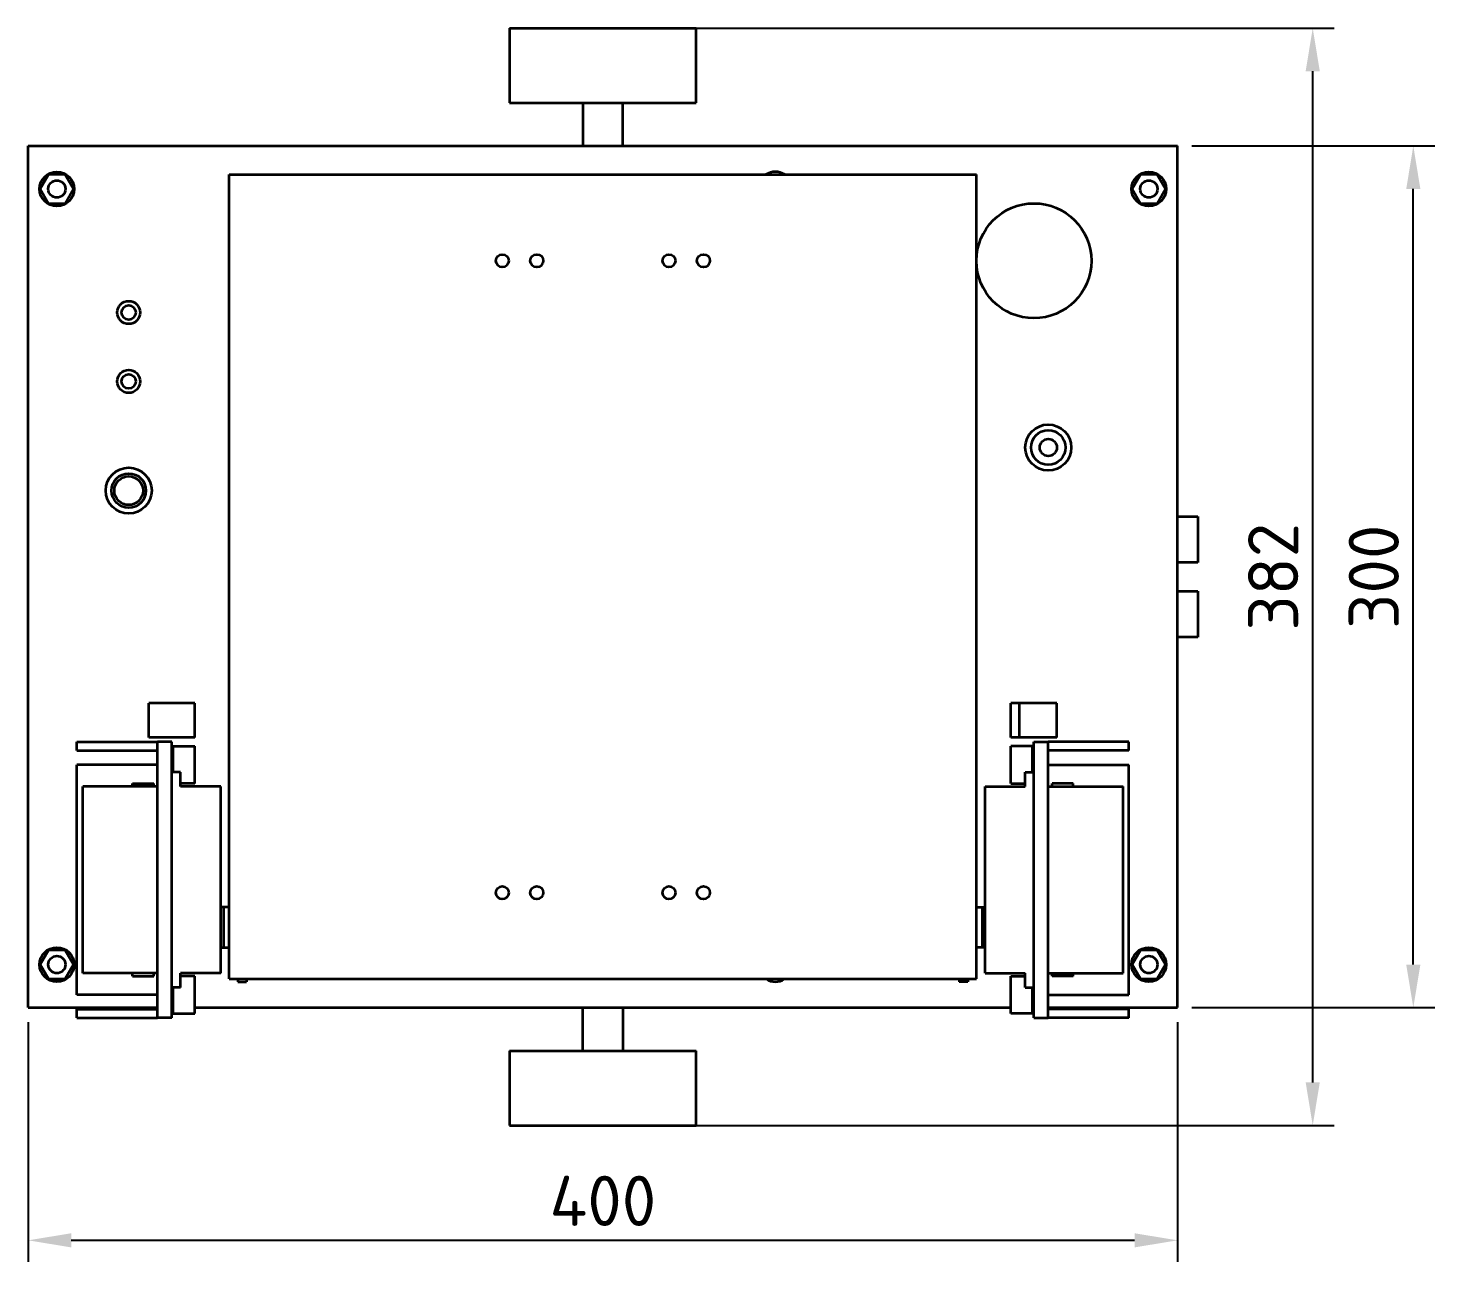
# Model space of a CAD drawing. Header units: millimetres. Extents: x 2054 to 12135, y -1469 to 564.
# Drawn here: x 2546.5 to 3036, y -401 to 28.5 of the extents above; entities that cross this region are included whole.
import ezdxf

# ---------------------------------------------------------------- set-up
doc = ezdxf.new("R2010")
doc.units = ezdxf.units.MM
doc.layers.add('2D-VISIBLE', color=7, linetype='Continuous', lineweight=35)
doc.layers.add('DIMENSIONS', color=4, linetype='Continuous', lineweight=18)
doc.styles.add('ISO', font='isocpeur.ttf')
doc.styles.add('OpenSansCondensed-Light', font='OpenSansCondensed-Light.ttf')
doc.dimstyles.new('EZDXF', dxfattribs={"dimtxt": 0.25, "dimasz": 0.175, "dimexe": 0.375, "dimexo": 0.125, "dimgap": 0.1, "dimtad": 1, "dimlfac": 100, "dimzin": 12, "dimdsep": 46, "dimtxsty": 'OpenSansCondensed-Light', "dimblk": 'ARCHTICK', "dimcen": 2.5, "dimazin": 3, "dimtfac": 0.5, "dimtmove": 2, "dimatfit": 3})

# ---------------------------------------------------------------- blocks, each defined once
blk = doc.blocks.new('_CLOSEDFILLED')
at = {"color": 0, "linetype": 'BYBLOCK'}
blk.add_solid([(-1, 0.164), (0, 0), (-1, -0.164)], dxfattribs=at)
blk = doc.blocks.new('*D6')
at = {"color": 4}
for p, q in [((2546.5, -317.5), (2546.5, -401)), ((2946.5, -317.5), (2946.5, -401)), ((2561.5, -393.5), (2931.5, -393.5))]:
    blk.add_line(p, q, dxfattribs=at)
at = {"layer": 'Defpoints'}
for p in [(2546.5, -312.5), (2946.5, -312.5), (2546.5, -393.5)]:
    blk.add_point(p, dxfattribs=at)
at = {"layer": 'DIMENSIONS', "color": 4, "xscale": 15, "yscale": 15, "rotation": 180}
blk.add_blockref('_CLOSEDFILLED', (2546.5, -393.5), dxfattribs=at)
at = {"layer": 'DIMENSIONS', "color": 4, "xscale": 15, "yscale": 15}
blk.add_blockref('_CLOSEDFILLED', (2946.5, -393.5), dxfattribs=at)
at = {"layer": 'DIMENSIONS', "color": 7, "insert": (2746.5, -379.75), "char_height": 17.5, "attachment_point": 5, "style": 'ISO'}
blk.add_mtext('400', dxfattribs=at)
blk = doc.blocks.new('*D7')
at = {"color": 4}
for p, q in [((2751.5, 28.5), (3001.02, 28.5)), ((2993.52, -338.5), (2993.52, 13.5)), ((2751.5, -353.5), (3001.02, -353.5))]:
    blk.add_line(p, q, dxfattribs=at)
at = {"layer": 'Defpoints'}
for p in [(2746.5, 28.5), (2746.5, -353.5), (2993.52, -353.5)]:
    blk.add_point(p, dxfattribs=at)
at = {"layer": 'DIMENSIONS', "color": 4, "xscale": 15, "yscale": 15}
for p, rotation in [((2993.52, 28.5), 90), ((2993.52, -353.5), 270)]:
    blk.add_blockref('_CLOSEDFILLED', p, dxfattribs=dict(at, rotation=rotation))
at = {"layer": 'DIMENSIONS', "color": 7, "insert": (2979.77, -162.5), "char_height": 17.5, "attachment_point": 5, "rotation": 90, "style": 'ISO'}
blk.add_mtext('382', dxfattribs=at)
blk = doc.blocks.new('*D8')
at = {"color": 4}
for p, q in [((2951.5, -12.5), (3036.02, -12.5)), ((3028.52, -297.5), (3028.52, -27.5)), ((2951.5, -312.5), (3036.02, -312.5))]:
    blk.add_line(p, q, dxfattribs=at)
at = {"layer": 'Defpoints'}
for p in [(2946.5, -12.5), (2946.5, -312.5), (3028.52, -312.5)]:
    blk.add_point(p, dxfattribs=at)
at = {"layer": 'DIMENSIONS', "color": 4, "xscale": 15, "yscale": 15}
for p, rotation in [((3028.52, -12.5), 90), ((3028.52, -312.5), 270)]:
    blk.add_blockref('_CLOSEDFILLED', p, dxfattribs=dict(at, rotation=rotation))
at = {"layer": 'DIMENSIONS', "color": 7, "insert": (3014.77, -162.5), "char_height": 17.5, "attachment_point": 5, "rotation": 90, "style": 'ISO'}
blk.add_mtext('300', dxfattribs=at)

msp = doc.modelspace()

# ---------------------------------------------------------------- linework, layer by layer
at = {"layer": '2D-VISIBLE'}
for p, q in [((2714, 28.5), (2714, 2.5)), ((2779, 2.5), (2779, 28.5)), ((2739.5, 2.5), (2739.5, -12.5)), ((2753.5, -12.5), (2753.5, 2.5)), ((2546.5, -312.5), (2546.5, -12.5)), ((2546.5, -12.5), (2946.5, -12.5)), ((2946.5, -312.5), (2946.5, -12.5)), ((2553.61, -22.5), (2550.73, -27.5)), ((2559.39, -22.5), (2553.61, -22.5)), ((2562.27, -27.5), (2559.39, -22.5)), ((2616.5, -302.5), (2616.5, -22.5)), ((2616.5, -22.5), (2876.5, -22.5)), ((2876.5, -302.5), (2876.5, -22.5)), ((2933.61, -22.5), (2930.73, -27.5)), ((2939.39, -22.5), (2933.61, -22.5)), ((2942.27, -27.5), (2939.39, -22.5)), ((2550.73, -27.5), (2553.61, -32.5)), ((2559.39, -32.5), (2562.27, -27.5)), ((2930.73, -27.5), (2933.61, -32.5)), ((2939.39, -32.5), (2942.27, -27.5)), ((2553.61, -32.5), (2559.39, -32.5)), ((2933.61, -32.5), (2939.39, -32.5)), ((2946.5, -141.5), (2953.5, -141.5)), ((2953.5, -157.5), (2946.5, -157.5)), ((2946.5, -167.5), (2953.5, -167.5)), ((2953.5, -183.5), (2946.5, -183.5)), ((2604.5, -206.5), (2588.5, -206.5)), ((2588.5, -218.5), (2588.5, -206.5)), ((2604.5, -218.5), (2604.5, -206.5)), ((2888.5, -218.5), (2888.5, -206.5)), ((2904.5, -206.5), (2888.5, -206.5)), ((2891.5, -218.5), (2891.5, -206.5)), ((2904.5, -218.5), (2904.5, -206.5)), ((2563.5, -220), (2591.5, -220)), ((2563.5, -223), (2563.5, -220)), ((2604.5, -218.5), (2588.5, -218.5)), ((2596.5, -220), (2591.5, -220)), ((2591.5, -316), (2591.5, -220)), ((2596.5, -316), (2596.5, -220)), ((2904.5, -218.5), (2888.5, -218.5)), ((2896.5, -316), (2896.5, -220)), ((2896.5, -220), (2901.5, -220)), ((2901.5, -316), (2901.5, -220)), ((2929.5, -220), (2901.5, -220)), ((2929.5, -223), (2929.5, -220)), ((2563.5, -223), (2591.5, -223)), ((2597, -230.5), (2597, -221.5)), ((2597, -221.5), (2604.5, -221.5)), ((2604.5, -234.5), (2604.5, -221.5)), ((2888.5, -234.5), (2888.5, -221.5)), ((2896, -221.5), (2888.5, -221.5)), ((2896, -230.5), (2896, -221.5)), ((2929.5, -223), (2901.5, -223)), ((2591.5, -228), (2563.5, -228)), ((2563.5, -308), (2563.5, -228)), ((2901.5, -228), (2929.5, -228)), ((2929.5, -308), (2929.5, -228)), ((2582.8, -235.5), (2582.8, -234.5)), ((2582.8, -234.5), (2590.2, -234.5)), ((2590.2, -235.5), (2590.2, -234.5)), ((2599.5, -230.5), (2596.5, -230.5)), ((2599.5, -235.5), (2599.5, -230.5)), ((2604.5, -234.5), (2599.5, -234.5)), ((2888.5, -234.5), (2893.5, -234.5)), ((2893.5, -230.5), (2896.5, -230.5)), ((2893.5, -235.5), (2893.5, -230.5)), ((2902.8, -235.5), (2902.8, -234.5)), ((2910.2, -234.5), (2902.8, -234.5)), ((2910.2, -235.5), (2910.2, -234.5)), ((2565.5, -300.5), (2565.5, -235.5)), ((2591.5, -235.5), (2565.5, -235.5)), ((2613.5, -235.5), (2599.5, -235.5)), ((2613.5, -300.5), (2613.5, -235.5)), ((2879.5, -300.5), (2879.5, -235.5)), ((2879.5, -235.5), (2893.5, -235.5)), ((2901.5, -235.5), (2927.5, -235.5)), ((2927.5, -300.5), (2927.5, -235.5)), ((2614.5, -277.5), (2613.5, -277.5)), ((2616.5, -277.5), (2614.5, -277.5)), ((2876.5, -277.5), (2878.5, -277.5)), ((2878.5, -277.5), (2879.5, -277.5)), ((2553.61, -292.5), (2550.73, -297.5)), ((2559.39, -292.5), (2553.61, -292.5)), ((2562.27, -297.5), (2559.39, -292.5)), ((2613.5, -291.5), (2614.5, -291.5)), ((2614.5, -291.5), (2616.5, -291.5)), ((2878.5, -291.5), (2876.5, -291.5)), ((2879.5, -291.5), (2878.5, -291.5)), ((2933.61, -292.5), (2930.73, -297.5)), ((2939.39, -292.5), (2933.61, -292.5)), ((2942.27, -297.5), (2939.39, -292.5)), ((2550.73, -297.5), (2553.61, -302.5)), ((2559.39, -302.5), (2562.27, -297.5)), ((2930.73, -297.5), (2933.61, -302.5)), ((2939.39, -302.5), (2942.27, -297.5)), ((2553.61, -302.5), (2559.39, -302.5)), ((2591.5, -300.5), (2565.5, -300.5)), ((2582.8, -301.5), (2582.8, -300.5)), ((2582.8, -301.5), (2590.2, -301.5)), ((2590.2, -301.5), (2590.2, -300.5)), ((2613.5, -300.5), (2599.5, -300.5)), ((2599.5, -305.5), (2599.5, -300.5)), ((2604.5, -301.5), (2599.5, -301.5)), ((2604.5, -314.5), (2604.5, -301.5)), ((2616.5, -302.5), (2876.5, -302.5)), ((2619.5, -303.5), (2622.5, -303.5)), ((2873.5, -303.5), (2870.5, -303.5)), ((2879.5, -300.5), (2893.5, -300.5)), ((2888.5, -314.5), (2888.5, -301.5)), ((2888.5, -301.5), (2893.5, -301.5)), ((2893.5, -305.5), (2893.5, -300.5)), ((2901.5, -300.5), (2927.5, -300.5)), ((2902.8, -301.5), (2902.8, -300.5)), ((2910.2, -301.5), (2902.8, -301.5)), ((2910.2, -301.5), (2910.2, -300.5)), ((2933.61, -302.5), (2939.39, -302.5)), ((2591.5, -308), (2563.5, -308)), ((2599.5, -305.5), (2596.5, -305.5)), ((2597, -314.5), (2597, -305.5)), ((2893.5, -305.5), (2896.5, -305.5)), ((2896, -314.5), (2896, -305.5)), ((2901.5, -308), (2929.5, -308)), ((2546.5, -312.5), (2591.5, -312.5)), ((2563.5, -316), (2563.5, -313)), ((2563.5, -313), (2591.5, -313)), ((2596.5, -312.5), (2597, -312.5)), ((2604.5, -312.5), (2888.5, -312.5)), ((2739.5, -327.5), (2739.5, -312.5)), ((2753.5, -312.5), (2753.5, -327.5)), ((2896, -312.5), (2896.5, -312.5)), ((2901.5, -312.5), (2946.5, -312.5)), ((2929.5, -313), (2901.5, -313)), ((2929.5, -316), (2929.5, -313)), ((2563.5, -316), (2591.5, -316)), ((2596.5, -316), (2591.5, -316)), ((2597, -314.5), (2604.5, -314.5)), ((2896, -314.5), (2888.5, -314.5)), ((2896.5, -316), (2901.5, -316)), ((2929.5, -316), (2901.5, -316)), ((2714, -327.5), (2714, -353.5)), ((2779, -353.5), (2779, -327.5))]:
    msp.add_line(p, q, dxfattribs=at)
for points in [[(2714, 28.5), (2716.03, 28.5), (2718.06, 28.5), (2720.09, 28.5), (2722.12, 28.5), (2724.16, 28.5), (2726.19, 28.5), (2728.22, 28.5), (2730.25, 28.5), (2732.28, 28.5), (2734.31, 28.5), (2736.34, 28.5), (2738.37, 28.5), (2740.41, 28.5), (2742.44, 28.5), (2744.47, 28.5), (2746.5, 28.5), (2748.53, 28.5), (2750.56, 28.5), (2752.59, 28.5), (2754.62, 28.5), (2756.66, 28.5), (2758.69, 28.5), (2760.72, 28.5), (2762.75, 28.5), (2764.78, 28.5), (2766.81, 28.5), (2768.84, 28.5), (2770.87, 28.5), (2772.91, 28.5), (2774.94, 28.5), (2776.97, 28.5), (2779, 28.5)], [(2714, 2.5), (2716.03, 2.5), (2718.06, 2.5), (2720.09, 2.5), (2722.12, 2.5), (2724.16, 2.5), (2726.19, 2.5), (2728.22, 2.5), (2730.25, 2.5), (2732.28, 2.5), (2734.31, 2.5), (2736.34, 2.5), (2738.37, 2.5), (2740.41, 2.5), (2742.44, 2.5), (2744.47, 2.5), (2746.5, 2.5), (2748.53, 2.5), (2750.56, 2.5), (2752.59, 2.5), (2754.62, 2.5), (2756.66, 2.5), (2758.69, 2.5), (2760.72, 2.5), (2762.75, 2.5), (2764.78, 2.5), (2766.81, 2.5), (2768.84, 2.5), (2770.87, 2.5), (2772.91, 2.5), (2774.94, 2.5), (2776.97, 2.5), (2779, 2.5)], [(2953.5, -141.5), (2953.5, -142), (2953.5, -142.5), (2953.5, -143), (2953.5, -143.5), (2953.5, -144), (2953.5, -144.5), (2953.5, -145), (2953.5, -145.5), (2953.5, -146), (2953.5, -146.5), (2953.5, -147), (2953.5, -147.5), (2953.5, -148), (2953.5, -148.5), (2953.5, -149), (2953.5, -149.5), (2953.5, -150), (2953.5, -150.5), (2953.5, -151), (2953.5, -151.5), (2953.5, -152), (2953.5, -152.5), (2953.5, -153), (2953.5, -153.5), (2953.5, -154), (2953.5, -154.5), (2953.5, -155), (2953.5, -155.5), (2953.5, -156), (2953.5, -156.5), (2953.5, -157), (2953.5, -157.5)], [(2953.5, -167.5), (2953.5, -168), (2953.5, -168.5), (2953.5, -169), (2953.5, -169.5), (2953.5, -170), (2953.5, -170.5), (2953.5, -171), (2953.5, -171.5), (2953.5, -172), (2953.5, -172.5), (2953.5, -173), (2953.5, -173.5), (2953.5, -174), (2953.5, -174.5), (2953.5, -175), (2953.5, -175.5), (2953.5, -176), (2953.5, -176.5), (2953.5, -177), (2953.5, -177.5), (2953.5, -178), (2953.5, -178.5), (2953.5, -179), (2953.5, -179.5), (2953.5, -180), (2953.5, -180.5), (2953.5, -181), (2953.5, -181.5), (2953.5, -182), (2953.5, -182.5), (2953.5, -183), (2953.5, -183.5)], [(2614.5, -277.5), (2614.5, -277.94), (2614.5, -278.38), (2614.5, -278.81), (2614.5, -279.25), (2614.5, -279.69), (2614.5, -280.12), (2614.5, -280.56), (2614.5, -281), (2614.5, -281.44), (2614.5, -281.88), (2614.5, -282.31), (2614.5, -282.75), (2614.5, -283.19), (2614.5, -283.62), (2614.5, -284.06), (2614.5, -284.5), (2614.5, -284.94), (2614.5, -285.38), (2614.5, -285.81), (2614.5, -286.25), (2614.5, -286.69), (2614.5, -287.12), (2614.5, -287.56), (2614.5, -288), (2614.5, -288.44), (2614.5, -288.88), (2614.5, -289.31), (2614.5, -289.75), (2614.5, -290.19), (2614.5, -290.62), (2614.5, -291.06), (2614.5, -291.5)], [(2614.5, -277.5), (2614.5, -277.94), (2614.5, -278.38), (2614.5, -278.81), (2614.5, -279.25), (2614.5, -279.69), (2614.5, -280.12), (2614.5, -280.56), (2614.5, -281), (2614.5, -281.44), (2614.5, -281.88), (2614.5, -282.31), (2614.5, -282.75), (2614.5, -283.19), (2614.5, -283.62), (2614.5, -284.06), (2614.5, -284.5), (2614.5, -284.94), (2614.5, -285.38), (2614.5, -285.81), (2614.5, -286.25), (2614.5, -286.69), (2614.5, -287.12), (2614.5, -287.56), (2614.5, -288), (2614.5, -288.44), (2614.5, -288.88), (2614.5, -289.31), (2614.5, -289.75), (2614.5, -290.19), (2614.5, -290.62), (2614.5, -291.06), (2614.5, -291.5)], [(2878.5, -277.5), (2878.5, -277.94), (2878.5, -278.38), (2878.5, -278.81), (2878.5, -279.25), (2878.5, -279.69), (2878.5, -280.12), (2878.5, -280.56), (2878.5, -281), (2878.5, -281.44), (2878.5, -281.88), (2878.5, -282.31), (2878.5, -282.75), (2878.5, -283.19), (2878.5, -283.62), (2878.5, -284.06), (2878.5, -284.5), (2878.5, -284.94), (2878.5, -285.38), (2878.5, -285.81), (2878.5, -286.25), (2878.5, -286.69), (2878.5, -287.12), (2878.5, -287.56), (2878.5, -288), (2878.5, -288.44), (2878.5, -288.88), (2878.5, -289.31), (2878.5, -289.75), (2878.5, -290.19), (2878.5, -290.62), (2878.5, -291.06), (2878.5, -291.5)], [(2878.5, -277.5), (2878.5, -277.94), (2878.5, -278.38), (2878.5, -278.81), (2878.5, -279.25), (2878.5, -279.69), (2878.5, -280.12), (2878.5, -280.56), (2878.5, -281), (2878.5, -281.44), (2878.5, -281.88), (2878.5, -282.31), (2878.5, -282.75), (2878.5, -283.19), (2878.5, -283.62), (2878.5, -284.06), (2878.5, -284.5), (2878.5, -284.94), (2878.5, -285.38), (2878.5, -285.81), (2878.5, -286.25), (2878.5, -286.69), (2878.5, -287.12), (2878.5, -287.56), (2878.5, -288), (2878.5, -288.44), (2878.5, -288.88), (2878.5, -289.31), (2878.5, -289.75), (2878.5, -290.19), (2878.5, -290.62), (2878.5, -291.06), (2878.5, -291.5)], [(2619.5, -302.5), (2619.5, -302.53), (2619.5, -302.56), (2619.5, -302.59), (2619.5, -302.62), (2619.5, -302.66), (2619.5, -302.69), (2619.5, -302.72), (2619.5, -302.75), (2619.5, -302.78), (2619.5, -302.81), (2619.5, -302.84), (2619.5, -302.88), (2619.5, -302.91), (2619.5, -302.94), (2619.5, -302.97), (2619.5, -303), (2619.5, -303.03), (2619.5, -303.06), (2619.5, -303.09), (2619.5, -303.12), (2619.5, -303.16), (2619.5, -303.19), (2619.5, -303.22), (2619.5, -303.25), (2619.5, -303.28), (2619.5, -303.31), (2619.5, -303.34), (2619.5, -303.38), (2619.5, -303.41), (2619.5, -303.44), (2619.5, -303.47), (2619.5, -303.5)], [(2622.5, -302.5), (2622.5, -302.53), (2622.5, -302.56), (2622.5, -302.59), (2622.5, -302.62), (2622.5, -302.66), (2622.5, -302.69), (2622.5, -302.72), (2622.5, -302.75), (2622.5, -302.78), (2622.5, -302.81), (2622.5, -302.84), (2622.5, -302.88), (2622.5, -302.91), (2622.5, -302.94), (2622.5, -302.97), (2622.5, -303), (2622.5, -303.03), (2622.5, -303.06), (2622.5, -303.09), (2622.5, -303.12), (2622.5, -303.16), (2622.5, -303.19), (2622.5, -303.22), (2622.5, -303.25), (2622.5, -303.28), (2622.5, -303.31), (2622.5, -303.34), (2622.5, -303.38), (2622.5, -303.41), (2622.5, -303.44), (2622.5, -303.47), (2622.5, -303.5)], [(2870.5, -302.5), (2870.5, -302.53), (2870.5, -302.56), (2870.5, -302.59), (2870.5, -302.62), (2870.5, -302.66), (2870.5, -302.69), (2870.5, -302.72), (2870.5, -302.75), (2870.5, -302.78), (2870.5, -302.81), (2870.5, -302.84), (2870.5, -302.88), (2870.5, -302.91), (2870.5, -302.94), (2870.5, -302.97), (2870.5, -303), (2870.5, -303.03), (2870.5, -303.06), (2870.5, -303.09), (2870.5, -303.12), (2870.5, -303.16), (2870.5, -303.19), (2870.5, -303.22), (2870.5, -303.25), (2870.5, -303.28), (2870.5, -303.31), (2870.5, -303.34), (2870.5, -303.38), (2870.5, -303.41), (2870.5, -303.44), (2870.5, -303.47), (2870.5, -303.5)], [(2873.5, -302.5), (2873.5, -302.53), (2873.5, -302.56), (2873.5, -302.59), (2873.5, -302.62), (2873.5, -302.66), (2873.5, -302.69), (2873.5, -302.72), (2873.5, -302.75), (2873.5, -302.78), (2873.5, -302.81), (2873.5, -302.84), (2873.5, -302.88), (2873.5, -302.91), (2873.5, -302.94), (2873.5, -302.97), (2873.5, -303), (2873.5, -303.03), (2873.5, -303.06), (2873.5, -303.09), (2873.5, -303.12), (2873.5, -303.16), (2873.5, -303.19), (2873.5, -303.22), (2873.5, -303.25), (2873.5, -303.28), (2873.5, -303.31), (2873.5, -303.34), (2873.5, -303.38), (2873.5, -303.41), (2873.5, -303.44), (2873.5, -303.47), (2873.5, -303.5)], [(2714, -327.5), (2716.03, -327.5), (2718.06, -327.5), (2720.09, -327.5), (2722.12, -327.5), (2724.16, -327.5), (2726.19, -327.5), (2728.22, -327.5), (2730.25, -327.5), (2732.28, -327.5), (2734.31, -327.5), (2736.34, -327.5), (2738.37, -327.5), (2740.41, -327.5), (2742.44, -327.5), (2744.47, -327.5), (2746.5, -327.5), (2748.53, -327.5), (2750.56, -327.5), (2752.59, -327.5), (2754.62, -327.5), (2756.66, -327.5), (2758.69, -327.5), (2760.72, -327.5), (2762.75, -327.5), (2764.78, -327.5), (2766.81, -327.5), (2768.84, -327.5), (2770.87, -327.5), (2772.91, -327.5), (2774.94, -327.5), (2776.97, -327.5), (2779, -327.5)], [(2714, -353.5), (2716.03, -353.5), (2718.06, -353.5), (2720.09, -353.5), (2722.12, -353.5), (2724.16, -353.5), (2726.19, -353.5), (2728.22, -353.5), (2730.25, -353.5), (2732.28, -353.5), (2734.31, -353.5), (2736.34, -353.5), (2738.37, -353.5), (2740.41, -353.5), (2742.44, -353.5), (2744.47, -353.5), (2746.5, -353.5), (2748.53, -353.5), (2750.56, -353.5), (2752.59, -353.5), (2754.62, -353.5), (2756.66, -353.5), (2758.69, -353.5), (2760.72, -353.5), (2762.75, -353.5), (2764.78, -353.5), (2766.81, -353.5), (2768.84, -353.5), (2770.87, -353.5), (2772.91, -353.5), (2774.94, -353.5), (2776.97, -353.5), (2779, -353.5)]]:
    msp.add_lwpolyline(points, dxfattribs=at)
for centre, radius in [((2556.5, -27.5), 6), ((2936.5, -27.5), 6), ((2556.5, -27.5), 3), ((2936.5, -27.5), 3), ((2896.5, -52.5), 20), ((2711.5, -52.5), 2.25), ((2723.5, -52.5), 2.25), ((2769.5, -52.5), 2.25), ((2781.5, -52.5), 2.25), ((2581.5, -70.5), 4), ((2581.5, -70.5), 2.5), ((2581.5, -94.5), 4), ((2581.5, -94.5), 2.5), ((2901.5, -117.5), 8), ((2901.5, -117.5), 6), ((2901.5, -117.5), 3), ((2581.5, -132.5), 8), ((2581.5, -132.5), 6), ((2581.5, -132.5), 5), ((2711.5, -272.5), 2.25), ((2723.5, -272.5), 2.25), ((2769.5, -272.5), 2.25), ((2781.5, -272.5), 2.25), ((2556.5, -297.5), 6), ((2936.5, -297.5), 6), ((2556.5, -297.5), 3), ((2936.5, -297.5), 3)]:
    msp.add_circle(centre, radius, dxfattribs=at)
for centre, start, end in [((2806.5, -27.5), 56.4427, 123.5573), ((2806.5, -297.5), 236.4427, 303.5573)]:
    msp.add_arc(centre, 6, start, end, dxfattribs=at)

# ---------------------------------------------------------------- dimensions: what is measured, and where the dimension line sits
at = {"layer": 'DIMENSIONS'}
for base, p1, p2, picture, middle in [((2993.52, -353.5), (2746.5, -353.5), (2746.5, 28.5), '*D7', (2979.77, -162.5)), ((3028.52, -312.5), (2946.5, -312.5), (2946.5, -12.5), '*D8', (3014.77, -162.5))]:
    dim = msp.add_linear_dim(base=base, p1=p1, p2=p2, angle=90, dimstyle='EZDXF', override={"dimscale": 5, "dimtxt": 3.5, "dimasz": 3, "dimexe": 1.5, "dimexo": 1, "dimgap": 1, "dimtad": 1, "dimtih": 0, "dimtoh": 0, "dimdec": 0, "dimlfac": 1, "dimzin": 8, "dimdsep": 46, "dimpost": '', "dimtxsty": 'ISO', "dimtsz": 0, "dimdle": 0, "dimclrd": 4, "dimclre": 4, "dimclrt": 7}, dxfattribs=at)
    dim.commit()
    dim.dimension.update_dxf_attribs({"geometry": picture, "text_midpoint": middle})
dim = msp.add_linear_dim(base=(2546.5, -393.5), p1=(2546.5, -312.5), p2=(2946.5, -312.5), dimstyle='EZDXF', override={"dimscale": 5, "dimtxt": 3.5, "dimasz": 3, "dimexe": 1.5, "dimexo": 1, "dimgap": 1, "dimtad": 1, "dimtih": 0, "dimtoh": 0, "dimdec": 0, "dimlfac": 1, "dimzin": 8, "dimdsep": 46, "dimpost": '', "dimtxsty": 'ISO', "dimtsz": 0, "dimdle": 0, "dimclrd": 4, "dimclre": 4, "dimclrt": 7}, dxfattribs=at)
dim.commit()
dim.dimension.update_dxf_attribs({"geometry": '*D6', "text_midpoint": (2746.5, -379.75)})

doc.saveas('drawing.dxf')
